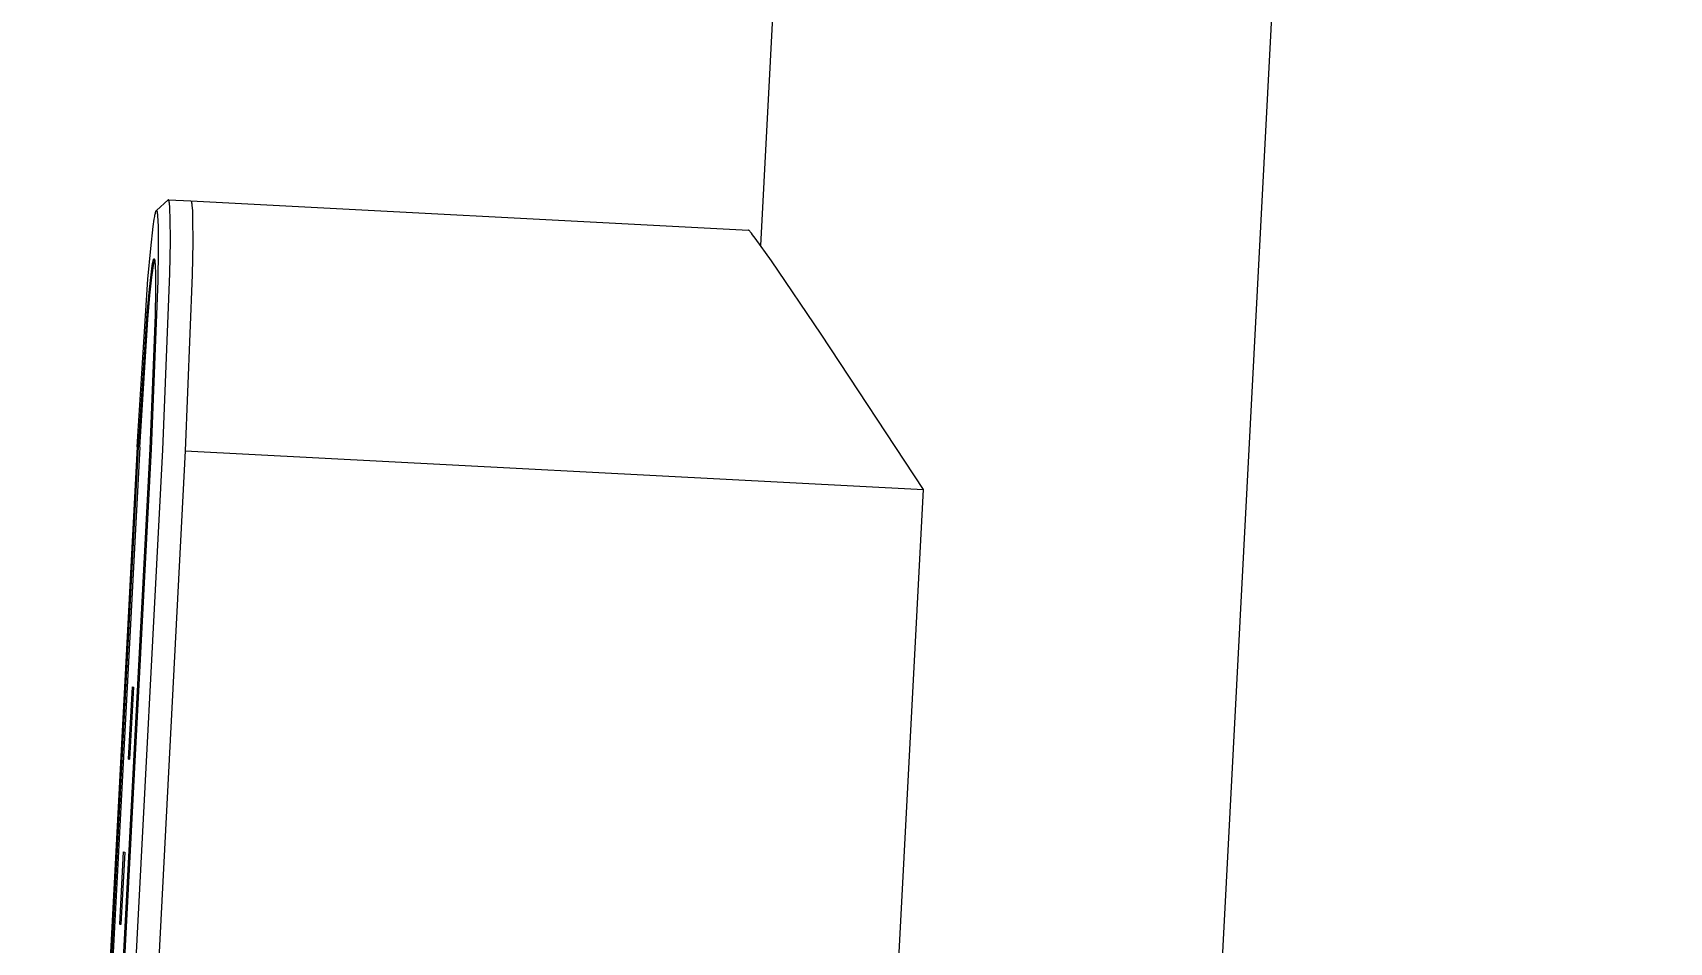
# Model space of a CAD drawing. Header units: millimetres. Extents: x 492 to 7139, y 278 to 5201.
# Drawn here: x 3746.4 to 4038.5, y 3466.9 to 3629.2 of the extents above; entities that cross this region are included whole.
import ezdxf

# ---------------------------------------------------------------- set-up
doc = ezdxf.new("R2010")
doc.units = ezdxf.units.MM
doc.layers.add('ZANO_R', color=7, linetype='Continuous', lineweight=0)
doc.layers.add('ZANO_W', color=1, linetype='Continuous', lineweight=0)
doc.styles.get("Standard").update_dxf_attribs({"font": 'arial.ttf'})
doc.dimstyles.new('pl i ang', dxfattribs={"dimtxt": 50, "dimasz": 50, "dimexe": 1.25, "dimexo": 0.625, "dimgap": 10, "dimtad": 1, "dimtoh": 1, "dimtxsty": 'Standard', "dimcen": 2.5, "dimclrd": 1, "dimclre": 1, "dimclrt": 1, "dimadec": 0, "dimazin": 0, "dimtfac": 1, "dimtmove": 0, "dimatfit": 3, "dimfxl": 1, "dimarcsym": 1})

# ---------------------------------------------------------------- blocks, each defined once
blk = doc.blocks.new('*D401')
at = {"layer": 'ZANO_W', "color": 1, "lineweight": -2}
blk.add_arc((3923.3, 2788.65), 669.35, 3.42447, 83.57553, dxfattribs=at)
at = {"layer": 'ZANO_W', "color": 1}
for points in [[(3998.75, 3460.44), (3997.65, 3447.15), (3958.33, 3457.08)], [(4584.8, 2828.43), (4598.12, 2828.83), (4592.65, 2788.65)]]:
    blk.add_solid(points, dxfattribs=at)
at = {"layer": 'ZANO_W', "color": 1, "insert": (4431.09, 3270.52), "char_height": 40, "attachment_point": 5, "rotation": 313.5}
blk.add_mtext('87%%d', dxfattribs=at)

msp = doc.modelspace()

# ---------------------------------------------------------------- linework, layer by layer
at = {"layer": 'ZANO_R'}
for p, q in [((3876.34, 3591.24), (3945, 4901.3)), ((4033.78, 4896.64), (3923.8, 2798.05)), ((3768.5, 3597.51), (3770.58, 3599.39)), ((3770.59, 3599.4), (3770.58, 3599.4)), ((3770.58, 3599.4), (3770.58, 3599.39)), ((3770.6, 3599.4), (3770.59, 3599.4)), ((3770.59, 3599.4), (3770.59, 3599.4)), ((3770.59, 3599.4), (3770.59, 3599.4)), ((3770.59, 3599.4), (3770.59, 3599.4)), ((3770.59, 3599.4), (3770.59, 3599.4)), ((3770.59, 3599.4), (3770.59, 3599.4)), ((3770.59, 3599.4), (3770.59, 3599.4)), ((3770.61, 3599.41), (3770.6, 3599.41)), ((3770.6, 3599.41), (3770.6, 3599.41)), ((3770.6, 3599.41), (3770.6, 3599.41)), ((3770.6, 3599.41), (3770.6, 3599.41)), ((3770.6, 3599.41), (3770.6, 3599.4)), ((3770.62, 3599.41), (3770.61, 3599.41)), ((3770.61, 3599.41), (3770.61, 3599.41)), ((3770.61, 3599.41), (3770.61, 3599.41)), ((3770.61, 3599.41), (3770.61, 3599.41)), ((3770.61, 3599.41), (3770.61, 3599.41)), ((3770.61, 3599.41), (3770.61, 3599.41)), ((3770.63, 3599.41), (3770.62, 3599.41)), ((3770.62, 3599.41), (3770.62, 3599.41)), ((3770.62, 3599.41), (3770.62, 3599.41)), ((3770.62, 3599.41), (3770.62, 3599.41)), ((3770.62, 3599.41), (3770.62, 3599.41)), ((3770.63, 3599.41), (3770.63, 3599.41)), ((3770.63, 3599.41), (3770.63, 3599.41)), ((3770.64, 3599.41), (3770.63, 3599.41)), ((3770.63, 3599.41), (3774.62, 3599.2)), ((3770.65, 3599.4), (3770.64, 3599.41)), ((3770.64, 3599.41), (3770.64, 3599.41)), ((3770.66, 3599.4), (3770.65, 3599.4)), ((3770.67, 3599.39), (3770.66, 3599.4)), ((3770.67, 3599.38), (3770.67, 3599.39)), ((3770.68, 3599.37), (3770.67, 3599.38)), ((3770.69, 3599.36), (3770.68, 3599.37)), ((3770.69, 3599.34), (3770.69, 3599.36)), ((3770.7, 3599.33), (3770.69, 3599.34)), ((3770.71, 3599.31), (3770.7, 3599.33)), ((3770.71, 3599.3), (3770.71, 3599.31)), ((3770.72, 3599.28), (3770.71, 3599.3)), ((3770.73, 3599.26), (3770.72, 3599.28)), ((3770.73, 3599.24), (3770.73, 3599.26)), ((3770.74, 3599.21), (3770.73, 3599.24)), ((3770.75, 3599.16), (3770.74, 3599.21)), ((3770.76, 3599.1), (3770.75, 3599.16)), ((3770.78, 3599.04), (3770.76, 3599.1)), ((3770.79, 3598.97), (3770.78, 3599.04)), ((3770.81, 3598.81), (3770.79, 3598.97)), ((3770.83, 3598.63), (3770.81, 3598.81)), ((3770.87, 3598.19), (3770.83, 3598.63)), ((3774.62, 3599.2), (3774.62, 3599.2)), ((3774.62, 3599.2), (3774.62, 3599.2)), ((3774.62, 3599.2), (3774.62, 3599.2)), ((3774.62, 3599.2), (3774.62, 3599.2)), ((3774.62, 3599.2), (3774.63, 3599.2)), ((3774.62, 3599.2), (3874.14, 3594)), ((3774.63, 3599.2), (3774.64, 3599.2)), ((3774.64, 3599.2), (3774.64, 3599.19)), ((3774.64, 3599.19), (3774.65, 3599.19)), ((3774.65, 3599.19), (3774.66, 3599.18)), ((3774.66, 3599.18), (3774.67, 3599.17)), ((3774.67, 3599.17), (3774.67, 3599.16)), ((3774.67, 3599.16), (3774.68, 3599.15)), ((3774.68, 3599.15), (3774.69, 3599.14)), ((3774.69, 3599.14), (3774.69, 3599.12)), ((3774.69, 3599.12), (3774.7, 3599.11)), ((3774.7, 3599.11), (3774.71, 3599.09)), ((3774.71, 3599.09), (3774.71, 3599.07)), ((3774.71, 3599.07), (3774.72, 3599.05)), ((3774.72, 3599.05), (3774.73, 3599.03)), ((3774.73, 3599.03), (3774.73, 3599)), ((3774.73, 3599), (3774.75, 3598.95)), ((3774.75, 3598.95), (3774.76, 3598.9)), ((3774.76, 3598.9), (3774.77, 3598.83)), ((3774.77, 3598.83), (3774.78, 3598.76)), ((3774.78, 3598.76), (3774.8, 3598.6)), ((3774.8, 3598.6), (3774.83, 3598.42)), ((3774.83, 3598.42), (3774.87, 3597.98)), ((3767.9, 3594.62), (3768.09, 3595.94)), ((3768.09, 3595.94), (3768.18, 3596.45)), ((3768.18, 3596.45), (3768.22, 3596.66)), ((3768.22, 3596.66), (3768.26, 3596.85)), ((3768.26, 3596.85), (3768.3, 3597.01)), ((3768.3, 3597.01), (3768.34, 3597.16)), ((3768.34, 3597.16), (3768.35, 3597.22)), ((3768.35, 3597.22), (3768.37, 3597.27)), ((3768.37, 3597.27), (3768.39, 3597.32)), ((3768.39, 3597.32), (3768.4, 3597.35)), ((3768.4, 3597.37), (3768.41, 3597.39)), ((3768.4, 3597.35), (3768.4, 3597.37)), ((3768.41, 3597.39), (3768.42, 3597.4)), ((3768.42, 3597.4), (3768.43, 3597.42)), ((3768.43, 3597.42), (3768.44, 3597.44)), ((3768.44, 3597.44), (3768.45, 3597.45)), ((3768.45, 3597.46), (3768.46, 3597.48)), ((3768.45, 3597.45), (3768.45, 3597.46)), ((3768.46, 3597.48), (3768.47, 3597.49)), ((3768.47, 3597.49), (3768.48, 3597.49)), ((3768.48, 3597.5), (3768.49, 3597.51)), ((3768.48, 3597.49), (3768.48, 3597.5)), ((3768.49, 3597.51), (3768.5, 3597.51)), ((3768.5, 3597.51), (3768.51, 3597.52)), ((3768.51, 3597.52), (3768.51, 3597.52)), ((3768.51, 3597.52), (3768.52, 3597.52)), ((3768.52, 3597.52), (3768.53, 3597.52)), ((3768.54, 3597.52), (3768.53, 3597.52)), ((3768.54, 3597.51), (3768.54, 3597.52)), ((3768.55, 3597.51), (3768.54, 3597.51)), ((3768.56, 3597.5), (3768.55, 3597.51)), ((3768.57, 3597.49), (3768.56, 3597.5)), ((3768.56, 3597.5), (3768.56, 3597.5)), ((3768.58, 3597.48), (3768.57, 3597.49)), ((3768.58, 3597.47), (3768.58, 3597.48)), ((3768.59, 3597.45), (3768.58, 3597.47)), ((3768.6, 3597.44), (3768.59, 3597.45)), ((3768.6, 3597.43), (3768.6, 3597.44)), ((3768.61, 3597.41), (3768.6, 3597.43)), ((3768.62, 3597.39), (3768.61, 3597.41)), ((3768.62, 3597.37), (3768.62, 3597.39)), ((3768.63, 3597.35), (3768.62, 3597.37)), ((3768.63, 3597.33), (3768.63, 3597.35)), ((3768.65, 3597.28), (3768.63, 3597.33)), ((3768.66, 3597.22), (3768.65, 3597.28)), ((3768.67, 3597.16), (3768.66, 3597.22)), ((3768.68, 3597.1), (3768.67, 3597.16)), ((3768.7, 3596.95), (3768.68, 3597.1)), ((3768.72, 3596.77), (3768.7, 3596.95)), ((3768.76, 3596.35), (3768.72, 3596.77)), ((3768.79, 3595.82), (3768.76, 3596.35)), ((3768.84, 3594.46), (3768.79, 3595.82)), ((3770.91, 3597.64), (3770.87, 3598.19)), ((3770.96, 3596.21), (3770.91, 3597.64)), ((3770.98, 3592.06), (3770.96, 3596.21)), ((3774.87, 3597.98), (3774.9, 3597.43)), ((3774.9, 3597.43), (3774.95, 3596.01)), ((3774.95, 3596.01), (3774.97, 3591.85)), ((3767.47, 3590.72), (3767.9, 3594.62)), ((3768.86, 3590.49), (3768.84, 3594.46)), ((3874.15, 3594), (3874.14, 3594)), ((3874.16, 3594), (3874.15, 3594)), ((3874.18, 3593.99), (3874.16, 3594)), ((3874.19, 3593.98), (3874.18, 3593.99)), ((3874.21, 3593.97), (3874.19, 3593.98)), ((3874.23, 3593.95), (3874.21, 3593.97)), ((3874.25, 3593.93), (3874.23, 3593.95)), ((3874.28, 3593.91), (3874.25, 3593.93)), ((3874.3, 3593.88), (3874.28, 3593.91)), ((3874.33, 3593.86), (3874.3, 3593.88)), ((3874.39, 3593.79), (3874.33, 3593.86)), ((3874.46, 3593.72), (3874.39, 3593.79)), ((3874.53, 3593.64), (3874.46, 3593.72)), ((3874.7, 3593.43), (3874.53, 3593.64)), ((3874.89, 3593.19), (3874.7, 3593.43)), ((3875.37, 3592.56), (3874.89, 3593.19)), ((3878.26, 3588.53), (3875.37, 3592.56)), ((3766.98, 3585.25), (3767.47, 3590.72)), ((3768.78, 3584.95), (3768.86, 3590.49)), ((3770.89, 3586.25), (3770.98, 3592.06)), ((3774.97, 3591.85), (3774.88, 3586.05)), ((3767.58, 3586.57), (3767.73, 3587.62)), ((3767.68, 3585.63), (3767.83, 3586.81)), ((3767.73, 3587.62), (3767.8, 3588.03)), ((3767.8, 3588.03), (3767.83, 3588.2)), ((3767.83, 3588.2), (3767.86, 3588.35)), ((3767.83, 3586.81), (3767.9, 3587.28)), ((3767.86, 3588.35), (3767.89, 3588.48)), ((3767.89, 3588.48), (3767.92, 3588.59)), ((3767.9, 3587.28), (3767.97, 3587.68)), ((3767.92, 3588.59), (3767.94, 3588.64)), ((3767.94, 3588.64), (3767.95, 3588.68)), ((3767.95, 3588.68), (3767.96, 3588.72)), ((3767.96, 3588.72), (3767.97, 3588.74)), ((3767.97, 3588.74), (3767.98, 3588.76)), ((3767.97, 3587.68), (3768.03, 3588)), ((3767.98, 3588.78), (3767.99, 3588.79)), ((3767.98, 3588.76), (3767.98, 3588.78)), ((3767.99, 3588.79), (3768, 3588.8)), ((3768, 3588.82), (3768.01, 3588.83)), ((3768, 3588.8), (3768, 3588.82)), ((3768.01, 3588.83), (3768.02, 3588.84)), ((3768.02, 3588.84), (3768.02, 3588.85)), ((3768.02, 3588.85), (3768.03, 3588.85)), ((3768.03, 3588.85), (3768.04, 3588.86)), ((3768.03, 3588), (3768.06, 3588.14)), ((3768.04, 3588.86), (3768.04, 3588.87)), ((3768.04, 3588.87), (3768.05, 3588.87)), ((3768.05, 3588.87), (3768.05, 3588.88)), ((3768.05, 3588.88), (3768.06, 3588.88)), ((3768.06, 3588.88), (3768.06, 3588.88)), ((3768.06, 3588.88), (3768.07, 3588.88)), ((3768.06, 3588.14), (3768.09, 3588.26)), ((3768.07, 3588.88), (3768.08, 3588.88)), ((3768.08, 3588.88), (3768.08, 3588.88)), ((3768.08, 3588.88), (3768.09, 3588.88)), ((3768.09, 3588.88), (3768.09, 3588.87)), ((3768.09, 3588.87), (3768.1, 3588.87)), ((3768.09, 3588.26), (3768.12, 3588.36)), ((3768.1, 3588.87), (3768.1, 3588.86)), ((3768.1, 3588.86), (3768.11, 3588.86)), ((3768.11, 3588.86), (3768.11, 3588.85)), ((3768.11, 3588.85), (3768.12, 3588.84)), ((3768.12, 3588.84), (3768.12, 3588.83)), ((3768.12, 3588.83), (3768.13, 3588.82)), ((3768.12, 3588.36), (3768.13, 3588.4)), ((3768.13, 3588.82), (3768.14, 3588.81)), ((3768.13, 3588.4), (3768.14, 3588.44)), ((3768.14, 3588.81), (3768.14, 3588.79)), ((3768.14, 3588.79), (3768.15, 3588.78)), ((3768.14, 3588.44), (3768.16, 3588.48)), ((3768.15, 3588.78), (3768.15, 3588.76)), ((3768.15, 3588.76), (3768.16, 3588.75)), ((3768.16, 3588.75), (3768.16, 3588.73)), ((3768.16, 3588.73), (3768.17, 3588.69)), ((3768.16, 3588.5), (3768.17, 3588.51)), ((3768.16, 3588.48), (3768.16, 3588.5)), ((3768.17, 3588.69), (3768.18, 3588.65)), ((3768.17, 3588.51), (3768.18, 3588.53)), ((3768.18, 3588.65), (3768.19, 3588.6)), ((3768.18, 3588.54), (3768.19, 3588.55)), ((3768.18, 3588.53), (3768.18, 3588.54)), ((3768.19, 3588.6), (3768.2, 3588.55)), ((3768.19, 3588.55), (3768.19, 3588.56)), ((3768.2, 3588.55), (3768.21, 3588.43)), ((3768.21, 3588.43), (3768.23, 3588.29)), ((3768.23, 3588.29), (3768.26, 3587.95)), ((3768.26, 3587.95), (3768.29, 3587.53)), ((3768.29, 3587.53), (3768.33, 3586.45)), ((3887.14, 3575.45), (3878.26, 3588.53)), ((3765.04, 3555.34), (3766.98, 3585.25)), ((3767.23, 3583.47), (3767.58, 3586.57)), ((3767.34, 3582.39), (3767.68, 3585.63)), ((3767.58, 3554.92), (3768.78, 3584.95)), ((3768.33, 3586.45), (3768.34, 3583.29)), ((3769.64, 3554.8), (3770.89, 3586.25)), ((3774.88, 3586.05), (3773.63, 3554.59)), ((3766.84, 3579.11), (3767.23, 3583.47)), ((3766.96, 3578.04), (3767.34, 3582.39)), ((3768.34, 3583.29), (3768.28, 3578.88)), ((3765.3, 3555.3), (3766.84, 3579.11)), ((3765.5, 3555.28), (3766.96, 3578.04)), ((3768.28, 3578.88), (3767.32, 3554.96)), ((3905.39, 3547.71), (3887.14, 3575.45)), ((3767.32, 3554.96), (3746.41, 3155.51)), ((3746.67, 3155.47), (3767.58, 3554.92)), ((3748.73, 3155.35), (3769.64, 3554.8)), ((3773.63, 3554.59), (3752.72, 3155.14)), ((3765.04, 3555.34), (3752.75, 3320.6)), ((3753.01, 3320.59), (3765.3, 3555.3)), ((3765.5, 3555.28), (3753.22, 3320.58)), ((3773.63, 3554.59), (3905.39, 3547.71)), ((3884.48, 3148.26), (3905.39, 3547.71)), ((3763.51, 3499.59), (3764.19, 3512.49)), ((3764.37, 3512.46), (3763.69, 3499.56)), ((3764.19, 3512.49), (3764.37, 3512.46)), ((3763.69, 3499.56), (3763.51, 3499.59)), ((3763.51, 3499.59), (3763.69, 3499.58)), ((3761.97, 3470.13), (3762.64, 3483.03)), ((3762.82, 3483), (3762.15, 3470.1)), ((3762.64, 3483.03), (3762.82, 3483)), ((3762.15, 3470.1), (3761.97, 3470.13)), ((3761.97, 3470.13), (3762.15, 3470.12))]:
    msp.add_line(p, q, dxfattribs=at)

# ---------------------------------------------------------------- dimensions: what is measured, and where the dimension line sits
at = {"layer": 'ZANO_W'}
dim = msp.add_angular_dim_2l(base=(4508.73, 3113.15), line1=((4033.78, 4896.64), (3923.8, 2798.05)), line2=((4778.39, 2788.65), (4138.39, 2788.65)), dimstyle='pl i ang', override={"dimtxt": 40, "dimasz": 40, "dimexe": 10, "dimexo": 10, "dimtoh": 0, "dimdec": 0, "dimtdec": 0, "dimtmove": 1}, dxfattribs=at)
dim.commit()
dim.dimension.update_dxf_attribs({"geometry": '*D401', "text_midpoint": (4431.09, 3270.52)})

doc.saveas('drawing.dxf')
